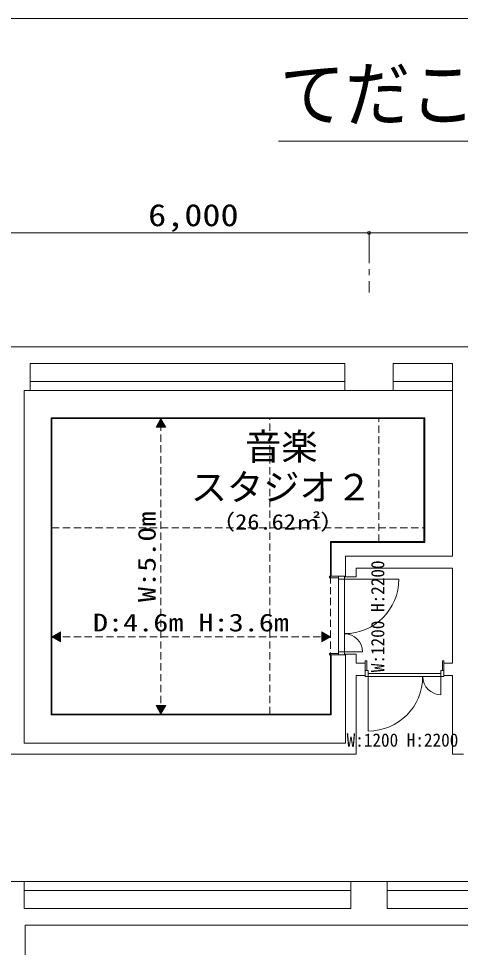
# Model space of a CAD drawing. Units: millimetres, scale not verified. Extents: x -9667 to 46333, y -21917 to 17470.
# Drawn here: x 18963 to 26272, y 2121 to 17470 of the extents above; entities that cross this region are included whole.
import ezdxf
from ezdxf.enums import TextEntityAlignment as Align

# ---------------------------------------------------------------- set-up
doc = ezdxf.new("R2010")
doc.units = ezdxf.units.MM
doc.header["$LTSCALE"] = 100
doc.linetypes.add('CHAIN1', pattern=[8, 5, -1, 1, -1])
doc.linetypes.add('DASHED1', pattern=[1.8, 1.2, -0.6])
for name, color, linetype, lineweight in [('0-0', 7, 'Continuous', 18), ('0-1', 4, 'DASHED1', 18), ('1-0', 4, 'Continuous', 18), ('F-F', 7, 'Continuous', 18)]:
    doc.layers.add(name, color=color, linetype=linetype, lineweight=lineweight)
doc.layers.add('0-A', color=7, linetype='Continuous')
doc.styles.add('HG創英角ｺﾞｼｯｸUB', font='')
doc.styles.add('HGｺﾞｼｯｸE', font='')
doc.styles.add('ＭＳ ゴシック', font='')
doc.styles.get('HG創英角ｺﾞｼｯｸUB').set_extended_font_data('HG創英角ｺﾞｼｯｸUB')
doc.styles.get('HGｺﾞｼｯｸE').set_extended_font_data('HGｺﾞｼｯｸE')
doc.styles.get('ＭＳ ゴシック').set_extended_font_data('MS Gothic')

msp = doc.modelspace()

# ---------------------------------------------------------------- linework, layer by layer
at = {"layer": '0-0'}
for p, q in [((31067.8, 12043), (-8980.2, 12043)), ((19153.3, 11772.7), (24359.5, 11772.7)), ((24359.5, 11322.2), (24359.5, 11772.7)), ((26141.6, 8588.9), (26141.6, 11772.7)), ((24359.5, 11472.3), (19153.3, 11472.3)), ((25160.4, 11472.3), (26141.6, 11472.3)), ((24359.5, 11322.2), (19053.2, 11322.2)), ((19053.2, 11322.2), (19053.2, 8618.9)), ((24359.5, 11322.2), (25160.4, 11322.2)), ((25160.4, 11322.2), (26141.6, 11322.2)), ((19503.7, 5965.8), (19503.7, 10871.6)), ((19503.7, 10871.6), (25681.1, 10871.6)), ((19516.2, 5978.3), (19516.2, 10859.1)), ((19516.2, 10859.1), (25668.6, 10859.1)), ((21318.4, 10859.1), (21236.7, 10717.7)), ((21253.8, 10747.2), (21383, 10747.2)), ((21256.7, 10752.2), (21380.1, 10752.2)), ((21259.5, 10757.2), (21377.2, 10757.2)), ((21262.4, 10762.2), (21374.3, 10762.2)), ((21265.3, 10767.2), (21371.4, 10767.2)), ((21268.2, 10772.2), (21368.5, 10772.2)), ((21271.1, 10777.2), (21365.7, 10777.2)), ((21274, 10782.2), (21362.8, 10782.2)), ((21276.9, 10787.2), (21359.9, 10787.2)), ((21279.7, 10792.2), (21357, 10792.2)), ((21282.6, 10797.2), (21354.1, 10797.2)), ((21285.5, 10802.2), (21351.2, 10802.2)), ((21288.4, 10807.2), (21348.3, 10807.2)), ((21291.3, 10812.2), (21345.4, 10812.2)), ((21294.2, 10817.2), (21342.6, 10817.2)), ((21297.1, 10822.2), (21339.7, 10822.2)), ((21300, 10827.2), (21336.8, 10827.2)), ((21302.8, 10832.2), (21333.9, 10832.2)), ((21305.7, 10837.2), (21331, 10837.2)), ((21308.6, 10842.2), (21328.1, 10842.2)), ((21311.5, 10847.2), (21325.2, 10847.2)), ((21314.4, 10852.2), (21322.4, 10852.2)), ((21317.3, 10857.2), (21319.5, 10857.2)), ((21318.4, 10859.1), (21400, 10717.7)), ((25668.6, 10859.1), (25668.6, 8826.7)), ((25681.1, 10871.6), (25681.1, 8814.2)), ((21400, 10717.7), (21236.7, 10717.7)), ((21239.3, 10722.2), (21397.4, 10722.2)), ((21242.2, 10727.2), (21394.5, 10727.2)), ((21245.1, 10732.2), (21391.6, 10732.2)), ((21248, 10737.2), (21388.7, 10737.2)), ((21250.9, 10742.2), (21385.9, 10742.2)), ((24120.7, 8826.7), (24120.7, 8256)), ((25668.6, 8826.7), (24120.7, 8826.7)), ((24133.3, 8814.2), (24133.3, 8256)), ((25681.1, 8814.2), (24133.3, 8814.2)), ((19053.2, 8143.4), (19053.2, 8618.9)), ((24368.5, 8588.9), (26141.6, 8588.9)), ((24368.5, 8588.9), (24368.5, 8246)), ((24548.8, 8388.7), (26141.6, 8388.7)), ((24548.8, 8388.7), (24548.8, 8246)), ((26141.6, 6816.8), (26141.6, 8388.7)), ((19053.2, 5495.2), (19053.2, 8143.4)), ((24253.4, 8205.9), (24253.4, 8256)), ((24253.4, 8231), (24253.4, 8256)), ((24353.5, 8256), (24253.4, 8256)), ((24253.4, 7004.5), (24253.4, 8205.9)), ((24353.5, 8205.9), (24253.4, 8205.9)), ((24353.5, 8205.9), (24353.5, 8256)), ((24353.5, 8256), (24353.5, 8231)), ((24353.5, 8256), (24368.5, 8256)), ((24368.5, 8246), (24353.5, 8246)), ((24353.5, 8205.9), (24353.5, 7004.5)), ((24353.5, 8205.9), (25253.5, 8205.9)), ((24368.5, 8246), (24548.8, 8246)), ((19516.2, 7254.8), (19657.7, 7336.5)), ((19516.2, 7254.8), (19657.7, 7173.2)), ((19518.1, 7253.7), (19518.1, 7255.9)), ((19523.1, 7250.8), (19523.1, 7258.8)), ((19528.1, 7247.9), (19528.1, 7261.7)), ((19533.1, 7245.1), (19533.1, 7264.6)), ((19538.1, 7242.2), (19538.1, 7267.5)), ((19543.1, 7239.3), (19543.1, 7270.3)), ((19548.1, 7236.4), (19548.1, 7273.2)), ((19553.1, 7233.5), (19553.1, 7276.1)), ((19558.1, 7230.6), (19558.1, 7279)), ((19563.1, 7227.7), (19563.1, 7281.9)), ((19568.1, 7224.8), (19568.1, 7284.8)), ((19573.1, 7222), (19573.1, 7287.7)), ((19578.1, 7219.1), (19578.1, 7290.5)), ((19583.1, 7216.2), (19583.1, 7293.4)), ((19588.1, 7213.3), (19588.1, 7296.3)), ((19593.1, 7210.4), (19593.1, 7299.2)), ((19598.1, 7207.5), (19598.1, 7302.1)), ((19603.1, 7204.6), (19603.1, 7305)), ((19608.1, 7201.8), (19608.1, 7307.9)), ((19613.1, 7198.9), (19613.1, 7310.8)), ((19618.1, 7196), (19618.1, 7313.6)), ((19623.1, 7193.1), (19623.1, 7316.5)), ((19628.1, 7190.2), (19628.1, 7319.4)), ((19633.1, 7187.3), (19633.1, 7322.3)), ((19638.1, 7184.4), (19638.1, 7325.2)), ((19643.1, 7181.5), (19643.1, 7328.1)), ((19648.1, 7178.7), (19648.1, 7331)), ((19653.1, 7175.8), (19653.1, 7333.8)), ((19657.7, 7336.5), (19657.7, 7173.2)), ((24120.7, 7254.8), (23979.3, 7336.5)), ((23979.3, 7173.2), (23979.3, 7336.5)), ((24120.7, 7254.8), (23979.3, 7173.2)), ((23983.8, 7333.8), (23983.8, 7175.8)), ((23988.8, 7331), (23988.8, 7178.7)), ((23993.8, 7328.1), (23993.8, 7181.5)), ((23998.8, 7325.2), (23998.8, 7184.4)), ((24003.8, 7322.3), (24003.8, 7187.3)), ((24008.8, 7319.4), (24008.8, 7190.2)), ((24013.8, 7316.5), (24013.8, 7193.1)), ((24018.8, 7313.6), (24018.8, 7196)), ((24023.8, 7310.8), (24023.8, 7198.9)), ((24028.8, 7307.9), (24028.8, 7201.8)), ((24033.8, 7305), (24033.8, 7204.6)), ((24038.8, 7302.1), (24038.8, 7207.5)), ((24043.8, 7299.2), (24043.8, 7210.4)), ((24048.8, 7296.3), (24048.8, 7213.3)), ((24053.8, 7293.4), (24053.8, 7216.2)), ((24058.8, 7290.5), (24058.8, 7219.1)), ((24063.8, 7287.7), (24063.8, 7222)), ((24068.8, 7284.8), (24068.8, 7224.8)), ((24073.8, 7281.9), (24073.8, 7227.7)), ((24078.8, 7279), (24078.8, 7230.6)), ((24083.8, 7276.1), (24083.8, 7233.5)), ((24088.8, 7273.2), (24088.8, 7236.4)), ((24093.8, 7270.3), (24093.8, 7239.3)), ((24098.8, 7267.5), (24098.8, 7242.2)), ((24103.8, 7264.6), (24103.8, 7245.1)), ((24108.8, 7261.7), (24108.8, 7247.9)), ((24113.8, 7258.8), (24113.8, 7250.8)), ((24118.8, 7255.9), (24118.8, 7253.7)), ((24120.7, 6954.5), (24120.7, 5978.3)), ((24253.4, 7004.5), (24253.4, 6954.5)), ((24353.5, 7004.5), (24253.4, 7004.5)), ((24253.4, 6979.5), (24253.4, 6954.5)), ((24253.4, 6954.5), (24353.5, 6954.5)), ((24353.5, 7004.5), (24353.5, 6954.5)), ((24653.5, 7004.5), (24353.5, 7004.5)), ((24353.5, 6954.5), (24353.5, 6979.5)), ((24368.5, 6964.5), (24353.5, 6964.5)), ((24353.5, 6954.5), (24368.5, 6954.5)), ((24368.5, 5495.2), (24368.5, 6964.5)), ((24368.5, 6964.5), (24548.8, 6964.5)), ((24548.8, 6816.8), (24548.8, 6964.5)), ((24696.4, 6816.8), (24548.8, 6816.8)), ((24696.4, 6696.6), (24696.4, 6856.9)), ((24696.4, 6816.8), (24696.4, 6616.5)), ((25998, 6816.8), (25998, 6616.5)), ((26141.6, 6816.8), (25998, 6816.8)), ((24696.4, 6616.5), (24548.8, 6616.5)), ((24548.8, 5315), (24548.8, 6616.5)), ((24746.5, 6696.6), (24696.4, 6696.6)), ((24721.5, 6696.6), (24696.4, 6696.6)), ((24696.4, 6596.5), (24696.4, 6696.6)), ((24746.5, 6696.6), (24746.5, 6596.5)), ((25947.9, 6646.6), (24746.5, 6646.6)), ((25947.9, 6696.6), (25998, 6696.6)), ((25998, 6596.5), (25998, 6696.6)), ((26141.6, 6616.5), (25998, 6616.5)), ((26141.6, 5315), (26141.6, 6616.5)), ((24746.5, 6596.5), (24696.4, 6596.5)), ((24696.4, 6596.5), (24721.5, 6596.5)), ((25947.9, 6596.5), (24746.5, 6596.5)), ((24746.5, 6596.5), (24746.5, 5696.5)), ((25947.9, 6296.5), (25947.9, 6596.5)), ((25972.9, 6596.5), (25998, 6596.5)), ((21236.7, 6119.7), (21400, 6119.7)), ((21318.4, 5978.3), (21236.7, 6119.7)), ((21397.4, 6115.2), (21239.3, 6115.2)), ((21394.5, 6110.2), (21242.2, 6110.2)), ((21391.6, 6105.2), (21245.1, 6105.2)), ((21388.7, 6100.2), (21248, 6100.2)), ((21385.9, 6095.2), (21250.9, 6095.2)), ((21383, 6090.2), (21253.8, 6090.2)), ((21380.1, 6085.2), (21256.7, 6085.2)), ((21377.2, 6080.2), (21259.5, 6080.2)), ((21374.3, 6075.2), (21262.4, 6075.2)), ((21371.4, 6070.2), (21265.3, 6070.2)), ((21368.5, 6065.2), (21268.2, 6065.2)), ((21365.7, 6060.2), (21271.1, 6060.2)), ((21362.8, 6055.2), (21274, 6055.2)), ((21359.9, 6050.2), (21276.9, 6050.2)), ((21357, 6045.2), (21279.7, 6045.2)), ((21354.1, 6040.2), (21282.6, 6040.2)), ((21351.2, 6035.2), (21285.5, 6035.2)), ((21348.3, 6030.2), (21288.4, 6030.2)), ((21345.4, 6025.2), (21291.3, 6025.2)), ((21342.6, 6020.2), (21294.2, 6020.2)), ((21339.7, 6015.2), (21297.1, 6015.2)), ((21336.8, 6010.2), (21300, 6010.2)), ((21333.9, 6005.2), (21302.8, 6005.2)), ((21331, 6000.2), (21305.7, 6000.2)), ((21328.1, 5995.2), (21308.6, 5995.2)), ((21325.2, 5990.2), (21311.5, 5990.2)), ((21318.4, 5978.3), (21400, 6119.7)), ((19516.2, 5978.3), (24120.7, 5978.3)), ((21322.4, 5985.2), (21314.4, 5985.2)), ((21319.5, 5980.2), (21317.3, 5980.2)), ((19053.2, 5495.2), (24368.5, 5495.2)), ((11694.4, 5315), (24548.8, 5315)), ((26141.6, 5315), (26321.9, 5315)), ((24459.6, 3212.5), (19053.2, 3212.5)), ((25060.3, 3212.5), (24459.6, 3212.5)), ((24459.6, 2762), (24459.6, 3212.5)), ((25060.3, 2762), (25060.3, 3212.5)), ((25060.3, 3212.5), (26962.2, 3212.5)), ((24459.6, 3062.3), (19053.2, 3062.3)), ((25060.3, 3062.3), (26962.2, 3062.3)), ((19073.2, -18333.1), (19073.2, 2491.7)), ((19073.2, 2491.7), (27292.6, 2491.7))]:
    msp.add_line(p, q, dxfattribs=at)
for points in [[(19053.2, 11322.2), (19153.3, 11322.2), (19153.3, 11772.7)], [(25160.4, 11322.2), (25160.4, 11772.7), (26141.6, 11772.7)], [(24253.4, 8256), (24105.7, 8256), (24105.7, 8231), (24253.4, 8231)], [(19503.7, 5965.8), (24133.3, 5965.8), (24133.3, 6954.5)], [(24253.4, 6954.5), (24105.7, 6954.5), (24105.7, 6979.5), (24253.4, 6979.5)], [(24696.4, 6856.9), (24721.5, 6856.9), (24721.5, 6696.6)], [(25972.9, 6696.6), (25972.9, 6856.9), (25998, 6856.9), (25998, 6696.6)], [(25947.9, 6696.6), (25947.9, 6596.5), (25998, 6596.5)], [(24459.6, 2762), (19053.2, 2762), (19053.2, 3212.5), (18452.5, 3212.5), (18452.5, 1510.5)], [(25060.3, 2762), (26962.2, 2762), (26962.2, 3212.9)]]:
    msp.add_lwpolyline(points, dxfattribs=at)
for centre, radius, start, end in [((24353.5, 8205.9), 900, 270, 0), ((24353.5, 7004.5), 300, 0, 90), ((24746.5, 6596.5), 900, 270, 0), ((25947.9, 6596.5), 300, 180, 270)]:
    msp.add_arc(centre, radius, start, end, dxfattribs=at)
at = {"layer": '0-1'}
for p, q in [((21318.4, 5978.3), (21318.4, 10859.1)), ((23120.5, 5978.3), (23120.5, 10859.1)), ((24922.7, 8826.7), (24922.7, 10859.1)), ((19516.2, 9057), (25668.6, 9057)), ((24120.7, 8256), (24120.7, 6954.5)), ((19516.2, 7254.8), (24120.7, 7254.8))]:
    msp.add_line(p, q, dxfattribs=at)
at = {"layer": '1-0'}
msp.add_line((24760, 13928.7), (30767.1, 13928.7), dxfattribs=at)
at = {"layer": '1-0', "linetype": 'CHAIN1'}
msp.add_line((24760, 13928.7), (24760, 12941.5), dxfattribs=at)
at = {"layer": '1-0'}
msp.add_lwpolyline([(12745.7, 13928.7), (18752.8, 13928.7), (24760, 13928.7)], dxfattribs=at)
msp.add_circle((24760, 13928.7), 25, dxfattribs=at)
at = {"layer": 'F-F'}
msp.add_line((23262.3, 15446), (46029.1, 15446), dxfattribs=at)
msp.add_lwpolyline([(46332.8, 17469.6), (-9667.2, 17469.6), (-9667.2, -21730.4)], dxfattribs=at)

# ---------------------------------------------------------------- texts
at = {"layer": '0-A', "style": 'HGｺﾞｼｯｸE'}
for s, p in [('音楽', (22710.6, 10045.2)), ('スタジオ２', (21810.6, 9374.3))]:
    msp.add_text(s, height=439.9, dxfattribs=at).set_placement(p, align=Align.BOTTOM_LEFT)
at = {"layer": '0-A', "style": 'ＭＳ ゴシック'}
for s, height, width, p in [('W:5.0m', 293.3, 1.25, (21318.4, 7827.5)), ('W:1200 H:2200', 219.9, 0.95, (25078.7, 6668.5))]:
    msp.add_text(s, height=height, rotation=90, dxfattribs=dict(at, width=width)).set_placement(p, align=Align.BOTTOM_LEFT)
for s, height, width, p in [('（26.62㎡） ', 256.6, 1.15, (22143.7, 8947.5)), ('D:4.6m H:3.6m', 293.3, 1.25, (20193.5, 7254.8)), ('W:1200 H:2200', 219.9, 0.95, (24389.6, 5372.1))]:
    msp.add_text(s, height=height, dxfattribs=dict(at, width=width)).set_placement(p, align=Align.BOTTOM_LEFT)
at = {"layer": '1-0', "style": 'ＭＳ ゴシック', "width": 1.2}
msp.add_text('6,000', height=366.6, dxfattribs=at).set_placement((21106.4, 13928.7), align=Align.BOTTOM_LEFT)
at = {"layer": 'F-F', "style": 'HG創英角ｺﾞｼｯｸUB', "width": 0.9}
msp.add_text('てだこホール 小ホール', height=879.8, dxfattribs=at).set_placement((23281.1, 15522), align=Align.BOTTOM_LEFT)

doc.saveas('drawing.dxf')
